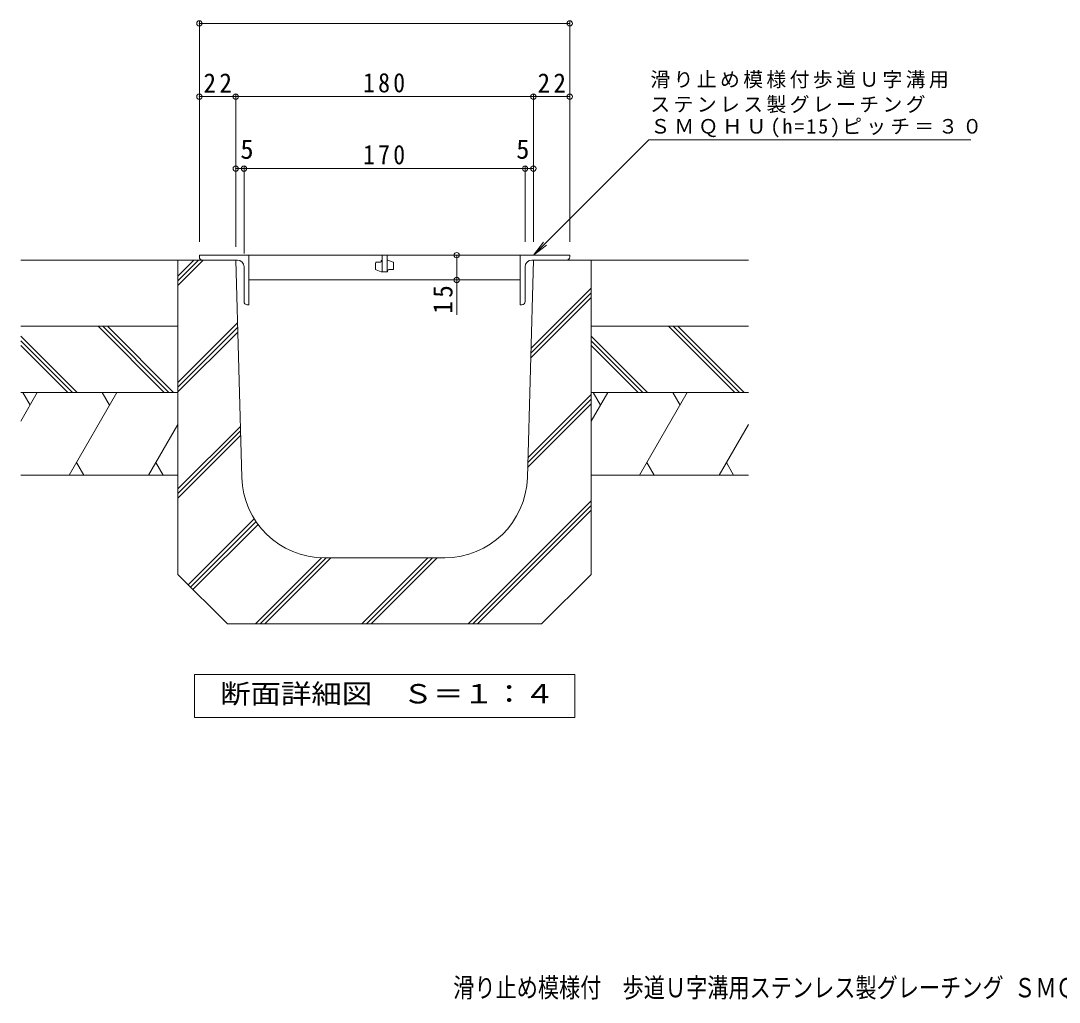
# Model space of a CAD drawing. Units: millimetres on the paper, enlarged 10 times, with parts at other scales. Extents: x -1650 to 1721, y -1355 to 1039.
# Drawn here: x -1535 to 35, y -1355 to 128 of the extents above; entities that cross this region are included whole.
import ezdxf
from ezdxf.enums import TextEntityAlignment as Align

# ---------------------------------------------------------------- set-up
doc = ezdxf.new("R2010")
doc.units = ezdxf.units.MM
doc.header["$LTSCALE"] = 10
doc.header["$PDMODE"] = 32
doc.header["$PDSIZE"] = 8
for name, color, linetype, lineweight in [('A-0', 7, 'Continuous', 9), ('A-2', 3, 'Continuous', 9), ('A-5', 7, 'Continuous', 9), ('A-6', 6, 'Continuous', 5)]:
    doc.layers.add(name, color=color, linetype=linetype, lineweight=lineweight)
doc.layers.add('F-5', color=2, linetype='Continuous')
doc.styles.add('ＭＳ ゴシック', font='')
doc.styles.get('ＭＳ ゴシック').set_extended_font_data('MS Gothic')

msp = doc.modelspace()

# ---------------------------------------------------------------- linework, layer by layer
at = {"layer": 'A-0'}
for p, q in [((-1209.61, 16.63), (-1209.61, -213.54)), ((-759.61, 16.63), (-759.61, -206.04)), ((-1209.61, 13.63), (-1264.61, 13.63)), ((-759.61, 13.63), (-1209.61, 13.63)), ((-704.61, 13.63), (-759.61, 13.63)), ((-1197.11, -92.12), (-1197.11, -223.54)), ((-772.11, -92.12), (-772.11, -206.04)), ((-1197.11, -95.12), (-1209.61, -95.12)), ((-772.11, -95.12), (-1197.11, -95.12)), ((-759.61, -95.12), (-772.11, -95.12)), ((-875.48, -226.04), (-875.48, -263.54)), ((-875.48, -263.54), (-875.48, -316.4))]:
    msp.add_line(p, q, dxfattribs=at)
for p in [(-1264.61, 13.63), (-1209.61, 13.63), (-759.61, 13.63), (-704.61, 13.63), (-1209.61, -95.12), (-1197.11, -95.12), (-772.11, -95.12), (-759.61, -95.12), (-875.48, -226.04), (-875.48, -263.54)]:
    msp.add_point(p, dxfattribs=at)
at = {"layer": 'A-2'}
for p, q in [((-1189.61, -226.04), (-1264.61, -226.04)), ((-1264.61, -228.54), (-1264.61, -226.04)), ((-1259.61, -233.54), (-1207.11, -233.54)), ((-1189.61, -226.04), (-1189.61, -301.04)), ((-779.61, -226.04), (-1189.61, -226.04)), ((-989.61, -235.42), (-989.61, -234.79)), ((-988.36, -226.04), (-988.36, -251.04)), ((-980.86, -226.04), (-988.36, -226.04)), ((-980.86, -226.04), (-980.86, -251.04)), ((-979.61, -233.54), (-980.86, -233.54)), ((-971.69, -236.37), (-979.61, -233.54)), ((-779.61, -226.04), (-779.61, -301.04)), ((-779.61, -226.04), (-704.61, -226.04)), ((-709.61, -233.54), (-762.11, -233.54)), ((-704.61, -228.54), (-704.61, -226.04)), ((-1197.11, -296.04), (-1197.11, -243.54)), ((-998.36, -247.04), (-998.36, -237.92)), ((-997.53, -248.21), (-989.61, -251.04)), ((-997.11, -236.67), (-990.86, -236.67)), ((-980.86, -251.04), (-989.61, -251.04)), ((-979.61, -249.79), (-979.61, -249.17)), ((-978.36, -247.92), (-972.11, -247.92)), ((-970.86, -237.55), (-970.86, -246.67)), ((-772.11, -296.04), (-772.11, -243.54)), ((-1189.61, -263.54), (-779.61, -263.54)), ((-1192.11, -301.04), (-1189.61, -301.04)), ((-777.11, -301.04), (-779.61, -301.04))]:
    msp.add_line(p, q, dxfattribs=at)
for centre, radius, start, end in [((-1259.61, -228.54), 5, 180, 270), ((-1207.11, -243.54), 10, 0, 90), ((-990.86, -235.42), 1.25, 270, 0), ((-988.36, -234.79), 1.25, 90, 180), ((-762.11, -243.54), 10, 90, 180), ((-709.61, -228.54), 5, 270, 0), ((-997.11, -237.92), 1.25, 90, 180), ((-997.11, -247.04), 1.25, 180, 250.34616), ((-980.86, -249.79), 1.25, 270, 0), ((-978.36, -249.17), 1.25, 90, 180), ((-972.11, -246.67), 1.25, 270, 0), ((-972.11, -237.55), 1.25, 0, 70.34616), ((-1192.11, -296.04), 5, 180, 270), ((-777.11, -296.04), 5, 270, 0)]:
    msp.add_arc(centre, radius, start, end, dxfattribs=at)
at = {"layer": 'A-5'}
for p, q in [((-759.61, -226.04), (-585.15, -51.57)), ((-585.15, -51.57), (-98.4, -51.57)), ((-759.61, -226.04), (-744.39, -206.21)), ((-759.61, -226.04), (-739.78, -210.82))]:
    msp.add_line(p, q, dxfattribs=at)
msp.add_lwpolyline([(-1272.11, -925), (-1272.11, -860), (-697.11, -860), (-697.11, -925)], close=True, dxfattribs=at)
at = {"layer": 'A-6', "color": 7, "lineweight": 9}
for p, q in [((-1264.61, 127.33), (-1264.61, -206.04)), ((-704.61, 127.33), (-704.61, -206.04)), ((-704.61, 124.33), (-1264.61, 124.33))]:
    msp.add_line(p, q, dxfattribs=at)
at = {"layer": 'A-6'}
for p, q in [((-1297.11, -233.54), (-1534.61, -233.54)), ((-1297.11, -233.54), (-1297.11, -708.54)), ((-1209.61, -233.54), (-1297.11, -233.54)), ((-1297.11, -272), (-1258.66, -233.54)), ((-1297.11, -257.86), (-1272.8, -233.54)), ((-1297.11, -264.93), (-1265.73, -233.54)), ((-1209.61, -233.54), (-1200.49, -562.01)), ((-759.61, -233.54), (-768.74, -562.01)), ((-434.61, -233.54), (-672.11, -233.54)), ((-763.32, -367), (-672.11, -275.79)), ((-763.72, -381.55), (-672.11, -289.94)), ((-763.52, -374.27), (-672.11, -282.86)), ((-1297.11, -418.59), (-1206.98, -328.45)), ((-1297.11, -333.54), (-1534.61, -333.54)), ((-1317.65, -433.54), (-1417.64, -333.54)), ((-1310.57, -433.54), (-1410.57, -333.54)), ((-1303.5, -433.54), (-1403.5, -333.54)), ((-1297.11, -425.66), (-1206.79, -335.33)), ((-1297.11, -432.73), (-1206.59, -342.21)), ((-434.61, -333.54), (-672.11, -333.54)), ((-455.15, -433.54), (-555.14, -333.54)), ((-448.07, -433.54), (-548.07, -333.54)), ((-441, -433.54), (-541, -333.54)), ((-1449.45, -433.54), (-1534.61, -348.38)), ((-1456.52, -433.54), (-1534.61, -355.45)), ((-586.95, -433.54), (-672.11, -348.38)), ((-594.02, -433.54), (-672.11, -355.45)), ((-1463.59, -433.54), (-1534.61, -362.52)), ((-601.09, -433.54), (-672.11, -362.52)), ((-1297.11, -433.54), (-1534.61, -433.54)), ((-1509.58, -433.54), (-1534.61, -476.9)), ((-1531.65, -433.54), (-1520.62, -452.65)), ((-1389.39, -433.54), (-1461.56, -558.54)), ((-1411.46, -433.54), (-1400.43, -452.65)), ((-767.91, -532.33), (-672.11, -436.53)), ((-434.61, -433.54), (-672.11, -433.54)), ((-647.08, -433.54), (-672.11, -476.9)), ((-669.15, -433.54), (-658.12, -452.65)), ((-526.89, -433.54), (-599.06, -558.54)), ((-548.96, -433.54), (-537.93, -452.65)), ((-768.32, -546.87), (-672.11, -450.67)), ((-768.11, -539.6), (-672.11, -443.6)), ((-1297.11, -481.88), (-1341.38, -558.54)), ((-1297.11, -579.32), (-1202.63, -484.84)), ((-434.61, -481.88), (-478.88, -558.54)), ((-1297.11, -586.4), (-1202.44, -491.72)), ((-1297.11, -593.47), (-1202.25, -498.6)), ((-1439.49, -558.54), (-1450.53, -539.43)), ((-1319.31, -558.54), (-1330.34, -539.43)), ((-576.99, -558.54), (-588.03, -539.43)), ((-456.81, -558.54), (-467.84, -539.43)), ((-858.4, -783.54), (-672.11, -597.26)), ((-851.32, -783.54), (-672.11, -604.33)), ((-844.25, -783.54), (-672.11, -611.4)), ((-1281.36, -724.3), (-1181.66, -624.6)), ((-1277.82, -727.84), (-1178.87, -628.88)), ((-1274.28, -731.37), (-1175.93, -633.02)), ((-1179.86, -783.54), (-1079.86, -683.54)), ((-1172.79, -783.54), (-1072.79, -683.54)), ((-1165.72, -783.54), (-1065.72, -683.54)), ((-1075.54, -683.54), (-893.69, -683.54)), ((-1019.13, -783.54), (-919.13, -683.54)), ((-1012.06, -783.54), (-912.06, -683.54)), ((-1004.99, -783.54), (-904.99, -683.54)), ((-1222.11, -783.54), (-1297.11, -708.54)), ((-747.11, -783.54), (-672.11, -708.54)), ((-1222.11, -783.54), (-747.11, -783.54))]:
    msp.add_line(p, q, dxfattribs=at)
for points in [[(-759.61, -233.54), (-672.11, -233.54), (-672.11, -708.54)], [(-1534.61, -558.54), (-1297.11, -558.54), (-1534.61, -558.54)], [(-672.11, -558.54), (-434.61, -558.54), (-672.11, -558.54)]]:
    msp.add_lwpolyline(points, dxfattribs=at)
for centre, start, end in [((-1075.54, -558.54), 181.59114, 270), ((-893.69, -558.54), 270, 358.40886)]:
    msp.add_arc(centre, 125, start, end, dxfattribs=at)
at = {"layer": 'A-6', "color": 7}
for p in [(-1264.61, 124.33), (-704.61, 124.33)]:
    msp.add_point(p, dxfattribs=at)

# ---------------------------------------------------------------- texts
at = {"layer": 'A-0', "color": 2, "style": 'ＭＳ ゴシック'}
for p in [(-1202.56, -89.12), (-785.55, -89.12)]:
    msp.add_text('5', height=29.33, dxfattribs=at).set_placement(p, align=Align.BOTTOM_LEFT)
at = {"layer": 'A-0', "color": 2, "char_height": 29.33, "attachment_point": 7, "style": 'ＭＳ ゴシック'}
for s, insert in [('\\T1.27;\\W0.95;22', (-1258.36, 19.63)), ('\\T1.27;\\W0.9;180', (-1017.11, 19.63)), ('\\T1.27;\\W0.95;22', (-753.36, 19.63)), ('\\T1.27;\\W0.9;170', (-1017.11, -89.12))]:
    msp.add_mtext(s, dxfattribs=dict(at, insert=insert))
at = {"layer": 'A-0', "color": 2, "insert": (-881.48, -314.52), "char_height": 29.33, "attachment_point": 7, "rotation": 90, "style": 'ＭＳ ゴシック'}
msp.add_mtext('\\T1.27;\\W0.95;15', dxfattribs=at)
at = {"layer": 'A-5', "color": 2, "style": 'ＭＳ ゴシック', "width": 1.15}
msp.add_text('断面詳細図\u3000Ｓ＝１：４', height=29.33, dxfattribs=at).set_placement((-1233.34, -912.5), align=Align.BOTTOM_LEFT)
at = {"layer": 'A-5', "char_height": 21.99, "attachment_point": 7, "style": 'ＭＳ ゴシック'}
for s, insert in [('\\T1.17;滑り止め模様付歩道Ｕ字溝用', (-582.74, 26.05)), ('\\T1.17;ステンレス製グレーチング', (-582.74, -11.42)), ('\\T1.21;ＳＭＱＨＵ(h=15)ピッチ＝３０', (-582.74, -48.05))]:
    msp.add_mtext(s, dxfattribs=dict(at, insert=insert))
at = {"layer": 'F-5', "style": 'ＭＳ ゴシック', "width": 0.8}
msp.add_text('滑り止め模様付\u3000歩道Ｕ字溝用ステンレス製グレーチング ＳＭＱＨＵ\u3000１８１５\u3000Ｐ＝３０', height=29.33, dxfattribs=at).set_placement((-880.8, -1356.84), align=Align.BOTTOM_LEFT)

doc.saveas('drawing.dxf')
